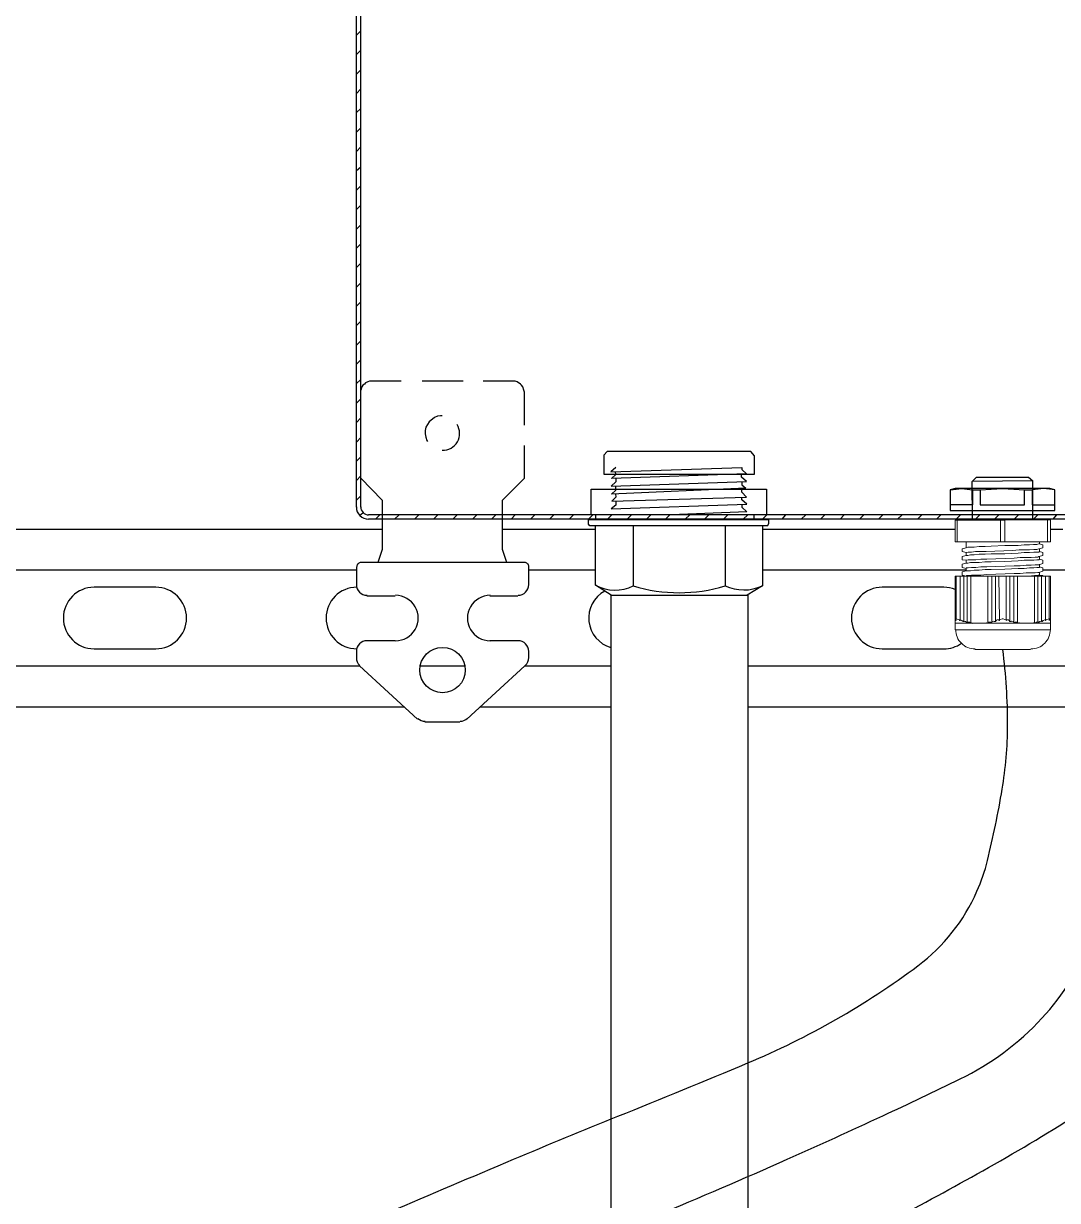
# Model space of a CAD drawing. Header units: feet. Extents: x -159 to 1687, y 0 to 1556.
# Drawn here: x 506.951 to 507.738, y 1044.062 to 1044.958 of the extents above; entities that cross this region are included whole.
import ezdxf

# ---------------------------------------------------------------- set-up
doc = ezdxf.new("R2010")
doc.units = ezdxf.units.FT
doc.header["$MEASUREMENT"] = 0
for name, color, linetype in [('E-CABL-24V', 1, '24V'), ('E-COND-PVC', 4, 'Continuous'), ('E-DETL', 7, 'Continuous'), ('E-EQPM-CAB', 5, 'Continuous'), ('E-EQPM-HRDW', 230, 'Continuous')]:
    doc.layers.add(name, color=color, linetype=linetype)
doc.linetypes.add('24V', pattern='A,1,-0.2,["24V",Standard,S=0.1,R=0,X=-0.125,Y=-0.05],-0.2', length=1.4)

msp = doc.modelspace()

# ---------------------------------------------------------------- linework, layer by layer
at = {"layer": 'E-CABL-24V'}
for points in [[(506.79902, 1043.26501, -0.008425), (506.8005, 1043.37326, -0.012905), (506.80448, 1043.44384, -0.005131), (506.81636, 1043.57218, -0.008794), (506.82538, 1043.64685, -0.08042), (506.86777, 1043.78473, -0.091021), (506.94405, 1043.88711, -0.037991), (507.03433, 1043.95907, -0.046127), (507.11762, 1044.0051, -0.001611), (507.22903, 1044.05345, -0.001899), (507.32382, 1044.09379, -0.003869), (507.40307, 1044.12645, 0.003101), (507.50199, 1044.16704, 0.061837), (507.63164, 1044.24111, 0.129403), (507.67656, 1044.29771, 0.042865), (507.68454, 1044.32119, 0.019171), (507.69574, 1044.3754, 0.040376), (507.69987, 1044.42399, 0.034001), (507.69617, 1044.48176)], [(507.00731, 1043.26501, -0.008425), (507.00879, 1043.37326, -0.012905), (507.01277, 1043.44384, -0.005131), (507.02465, 1043.57218, -0.008794), (507.03367, 1043.64685, -0.08042), (507.07606, 1043.78473, -0.091021), (507.15234, 1043.88711, -0.037991), (507.24159, 1043.95825, -0.044979), (507.32591, 1044.0051, -0.00568), (507.43207, 1044.05072, 0.006026), (507.53211, 1044.09379, 0.003997), (507.60481, 1044.12684, 0.004883), (507.66381, 1044.15493, 0.09224), (507.72605, 1044.20109, 0.099759), (507.76355, 1044.26226, 0.036739), (507.77089, 1044.28804, 0.015341), (507.78196, 1044.35119, 0.042794), (507.78529, 1044.40941, 0.034313), (507.77826, 1044.48176)], [(507.21561, 1043.26501, -0.008425), (507.21708, 1043.37326, -0.012905), (507.22106, 1043.44384, -0.005131), (507.23295, 1043.57218, -0.008794), (507.24196, 1043.64685, -0.08042), (507.28752, 1043.79501, -0.106519), (507.36063, 1043.88711, -0.022628), (507.44363, 1043.94919, -0.022035), (507.5342, 1044.0051, -0.005292), (507.61593, 1044.04957, 0.00623), (507.68529, 1044.08748, 0.01323), (507.75678, 1044.13025, 0.025791), (507.79165, 1044.15499, 0.112524), (507.81781, 1044.18747, 0.062825), (507.84169, 1044.25757, 0.015594), (507.84874, 1044.29821, 0.008143), (507.85852, 1044.37658, 0.023153), (507.86103, 1044.41722, 0.014604), (507.86014, 1044.48176)]]:
    msp.add_lwpolyline(points, format="xyb", dxfattribs=at)
at = {"layer": 'E-COND-PVC', "color": 111}
for points in [[(507.39783, 1044.52332), (507.39783, 1042.84676)], [(507.50199, 1044.52332), (507.50199, 1042.84676)]]:
    msp.add_lwpolyline(points, dxfattribs=at)
at = {"layer": 'E-DETL', "ltscale": 0.05}
for points in [[(507.39237, 1044.61517), (507.50719, 1044.61517), (507.50719, 1044.62915), (507.50444, 1044.63238), (507.39499, 1044.63238), (507.39251, 1044.62959), (507.39237, 1044.61517)], [(507.40164, 1044.62043), (507.39791, 1044.61711), (507.49748, 1044.62027), (507.49753, 1044.61868), (507.50114, 1044.6156), (507.39823, 1044.61192), (507.4015, 1044.61502), (507.40143, 1044.61723)], [(507.40161, 1044.61204), (507.40166, 1044.60951), (507.39802, 1044.60599), (507.50101, 1044.6096), (507.49735, 1044.61306), (507.49726, 1044.61546)], [(507.49747, 1044.60948), (507.49753, 1044.60704), (507.5006, 1044.60451), (507.39824, 1044.60011), (507.4017, 1044.60302), (507.40159, 1044.60612)], [(507.38275, 1044.58432), (507.38275, 1044.60383), (507.51627, 1044.60383), (507.51627, 1044.58426), (507.38275, 1044.58432)], [(507.40148, 1044.60025), (507.40149, 1044.59763), (507.39846, 1044.59477), (507.50121, 1044.59778), (507.49752, 1044.60153), (507.49752, 1044.60438)], [(507.40151, 1044.59486), (507.40151, 1044.59173), (507.39802, 1044.58875), (507.5013, 1044.59243), (507.49755, 1044.59578), (507.4975, 1044.59767)], [(507.49744, 1044.59229), (507.49744, 1044.5901), (507.50125, 1044.58647), (507.44365, 1044.5843)], [(507.38188, 1044.57599), (507.38088, 1044.5772), (507.38088, 1044.58069)], [(507.38088, 1044.58069), (507.51813, 1044.58069)], [(507.38617, 1044.58433), (507.38617, 1044.58069)], [(507.50659, 1044.58427), (507.50659, 1044.58071)], [(507.51698, 1044.57599), (507.51813, 1044.57762), (507.51813, 1044.58071)], [(507.51698, 1044.57599), (507.38188, 1044.57599)], [(507.39814, 1044.52312), (507.38612, 1044.53074), (507.38612, 1044.57599)], [(507.41492, 1044.57599), (507.41492, 1044.53027)], [(507.48475, 1044.57599), (507.48475, 1044.5303)], [(507.51326, 1044.57599), (507.51326, 1044.53025)], [(507.51326, 1044.53025), (507.50168, 1044.52312)]]:
    msp.add_lwpolyline(points, dxfattribs=at)
at = {"layer": 'E-DETL'}
msp.add_lwpolyline([(507.39814, 1044.52312), (507.50168, 1044.52312)], dxfattribs=at)
at = {"layer": 'E-DETL', "ltscale": 0.05}
for centre, radius, start, end in [((507.40098, 1044.55876), 0.03172, 242.06236, 296.07428), ((507.44979, 1044.6422), 0.11723, 252.69733, 287.34959), ((507.49906, 1044.56097), 0.03385, 244.98484, 294.80343)]:
    msp.add_arc(centre, radius, start, end, dxfattribs=at)
at = {"layer": 'E-EQPM-CAB', "lineweight": 25}
msp.add_line((507.33199, 1044.54801), (507.2074, 1044.54801), dxfattribs=at)
at = {"layer": 'E-EQPM-CAB', "lineweight": 0}
msp.add_line((507.65992, 1044.5376), (507.73242, 1044.5376), dxfattribs=at)
at = {"layer": 'E-EQPM-CAB', "lineweight": 25}
for points in [[(507.20406, 1044.5901), (507.20406, 1046.54061), (507.21323, 1046.54977), (508.83539, 1046.54977)], [(507.2074, 1044.5901), (507.2074, 1046.54061)], [(507.20406, 1044.94928), (507.2074, 1044.95262)], [(507.20406, 1044.9347), (507.2074, 1044.93803)], [(507.20406, 1044.9197), (507.2074, 1044.92303)], [(507.20406, 1044.90511), (507.2074, 1044.90845)], [(507.20406, 1044.89053), (507.2074, 1044.89345)], [(507.20406, 1044.87553), (507.2074, 1044.87886)], [(507.20406, 1044.86094), (507.2074, 1044.86428)], [(507.20406, 1044.84636), (507.2074, 1044.84928)], [(507.20406, 1044.83136), (507.2074, 1044.83469)], [(507.20406, 1044.81678), (507.2074, 1044.82011)], [(507.20406, 1044.80177), (507.2074, 1044.80511)], [(507.20406, 1044.78719), (507.2074, 1044.79052)], [(507.20406, 1044.77261), (507.2074, 1044.77594)], [(507.20406, 1044.75761), (507.2074, 1044.76094)], [(507.20406, 1044.74302), (507.2074, 1044.74636)], [(507.20406, 1044.72844), (507.2074, 1044.73177)], [(507.20406, 1044.71344), (507.2074, 1044.71677)], [(507.20406, 1044.69885), (507.2074, 1044.70219)], [(507.20406, 1044.68427), (507.2074, 1044.68719)], [(507.23823, 1044.68594), (507.21407, 1044.68594), (507.21282, 1044.68552), (507.21115, 1044.68469), (507.21032, 1044.68385), (507.20907, 1044.68302), (507.20823, 1044.68177), (507.2074, 1044.67927)], [(507.28532, 1044.68594), (507.25407, 1044.68594)], [(507.33199, 1044.6526), (507.33199, 1044.6776), (507.33157, 1044.67927), (507.33074, 1044.68177), (507.3299, 1044.68302), (507.32907, 1044.68385), (507.32657, 1044.68552), (507.3249, 1044.68594), (507.30074, 1044.68594)], [(507.20406, 1044.66927), (507.2074, 1044.6726)], [(507.20406, 1044.65468), (507.2074, 1044.65802)], [(507.26948, 1044.65968), (507.26823, 1044.65968), (507.26573, 1044.65927), (507.26365, 1044.65843), (507.25948, 1044.6551), (507.25698, 1044.65093), (507.25657, 1044.64843), (507.25657, 1044.64593), (507.25698, 1044.64343), (507.25782, 1044.64093), (507.25823, 1044.6401)], [(507.20406, 1044.63968), (507.2074, 1044.64302)], [(507.31532, 1044.59552), (507.33199, 1044.61218), (507.33199, 1044.63718)], [(507.20406, 1044.6251), (507.2074, 1044.62843)], [(507.20406, 1044.61052), (507.2074, 1044.61385)], [(507.2074, 1044.61218), (507.22365, 1044.59552)], [(507.67325, 1044.58093), (507.67284, 1044.60968)], [(507.71909, 1044.58093), (507.71909, 1044.6101)], [(507.20406, 1044.59552), (507.2074, 1044.59885)], [(507.73201, 1044.60427), (507.65992, 1044.60427), (507.65617, 1044.60343), (507.65617, 1044.5876), (507.73576, 1044.5876), (507.73576, 1044.60343), (507.73201, 1044.60427)], [(507.65617, 1044.60343), (507.66075, 1044.60385), (507.66492, 1044.60427), (507.67325, 1044.60343), (507.67909, 1044.60343), (507.67909, 1044.59177), (507.71284, 1044.59177), (507.71284, 1044.60343), (507.71867, 1044.60343), (507.71867, 1044.59177), (507.73576, 1044.59177)], [(507.67325, 1044.60343), (507.67325, 1044.59177), (507.65617, 1044.59177)], [(507.67909, 1044.60343), (507.68742, 1044.60385), (507.69617, 1044.60427), (507.71284, 1044.60343)], [(507.73576, 1044.60343), (507.72742, 1044.60427), (507.72326, 1044.60385), (507.71867, 1044.60343)], [(507.22365, 1044.59552), (507.22365, 1044.55801), (507.22032, 1044.54801)], [(507.31865, 1044.54801), (507.31532, 1044.55801), (507.31532, 1044.59552)], [(507.20657, 1044.58385), (507.20907, 1044.58593)], [(508.83539, 1044.58426), (507.21323, 1044.58426)], [(508.83539, 1044.58093), (507.21323, 1044.58093)], [(507.21865, 1044.58093), (507.22198, 1044.58426)], [(507.23323, 1044.58093), (507.23657, 1044.58426)], [(507.24823, 1044.58093), (507.25157, 1044.58426)], [(507.26282, 1044.58093), (507.26615, 1044.58426)], [(507.2774, 1044.58093), (507.28074, 1044.58426)], [(507.2924, 1044.58093), (507.29574, 1044.58426)], [(507.30699, 1044.58093), (507.31032, 1044.58426)], [(507.32199, 1044.58093), (507.3249, 1044.58426)], [(507.33657, 1044.58093), (507.3399, 1044.58426)], [(507.35116, 1044.58093), (507.35449, 1044.58426)], [(507.36616, 1044.58093), (507.36949, 1044.58426)], [(507.38074, 1044.58093), (507.38407, 1044.58426)], [(507.39532, 1044.58093), (507.39866, 1044.58426)], [(507.41032, 1044.58093), (507.41366, 1044.58426)], [(507.42491, 1044.58093), (507.42824, 1044.58426)], [(507.43949, 1044.58093), (507.44283, 1044.58426)], [(507.45449, 1044.58093), (507.45783, 1044.58426)], [(507.46908, 1044.58093), (507.47241, 1044.58426)], [(507.48366, 1044.58093), (507.48699, 1044.58426)], [(507.49866, 1044.58093), (507.502, 1044.58426)], [(507.51325, 1044.58093), (507.51658, 1044.58426)], [(507.52825, 1044.58093), (507.53116, 1044.58426)], [(507.54283, 1044.58093), (507.54616, 1044.58426)], [(507.55741, 1044.58093), (507.56075, 1044.58426)], [(507.57242, 1044.58093), (507.57533, 1044.58426)], [(507.587, 1044.58093), (507.59033, 1044.58426)], [(507.60158, 1044.58093), (507.60492, 1044.58426)], [(507.61617, 1044.58093), (507.6195, 1044.58426)], [(507.63117, 1044.58093), (507.6345, 1044.58426)], [(507.64575, 1044.58093), (507.64909, 1044.58426)], [(507.66075, 1044.58093), (507.66409, 1044.58426)], [(507.67534, 1044.58093), (507.67867, 1044.58426)], [(507.68992, 1044.58093), (507.69325, 1044.58426)], [(507.70492, 1044.58093), (507.70826, 1044.58426)], [(507.71951, 1044.58093), (507.72284, 1044.58426)], [(507.73451, 1044.58093), (507.73742, 1044.58426)], [(507.20406, 1044.54468), (507.20406, 1044.53093)], [(507.33532, 1044.53093), (507.33532, 1044.54468)], [(507.21198, 1044.5226), (507.23365, 1044.5226)], [(507.30574, 1044.5226), (507.32699, 1044.5226)], [(507.23365, 1044.48843), (507.21198, 1044.48843)], [(507.32699, 1044.48843), (507.30574, 1044.48843)], [(507.20406, 1044.48009), (507.20406, 1044.47551)], [(507.33532, 1044.47551), (507.33532, 1044.48009)], [(507.20657, 1044.46926), (507.25073, 1044.42884)], [(507.28824, 1044.42884), (507.3324, 1044.46926)], [(507.25615, 1044.42676), (507.28282, 1044.42676)]]:
    msp.add_lwpolyline(points, dxfattribs=at)
msp.add_lwpolyline([(507.71909, 1044.6101), (507.67284, 1044.60968), (507.67617, 1044.61302), (507.71576, 1044.61302)], close=True, dxfattribs=at)
at = {"layer": 'E-EQPM-CAB', "lineweight": 0}
for points in [[(507.49241, 1044.58093), (507.40741, 1044.58093)], [(507.69784, 1044.5801), (507.65992, 1044.5801), (507.65992, 1044.56385), (507.73242, 1044.56385)], [(507.73034, 1044.58093), (507.66159, 1044.58093)], [(507.66159, 1044.5801), (507.66159, 1044.56385)], [(507.6945, 1044.56385), (507.6945, 1044.5801)], [(507.69784, 1044.5801), (507.73034, 1044.58051), (507.73034, 1044.56385)], [(507.69784, 1044.5801), (507.69784, 1044.56385)], [(507.73034, 1044.58051), (507.73242, 1044.58051), (507.73242, 1044.56385)], [(507.66825, 1044.56385), (507.66825, 1044.55926), (507.66534, 1044.55843), (507.66534, 1044.55635), (507.66825, 1044.55551), (507.66825, 1044.55343), (507.6695, 1044.55343), (507.67159, 1044.55385), (507.6745, 1044.55385), (507.67825, 1044.55426), (507.68284, 1044.55426), (507.68742, 1044.55468), (507.69784, 1044.55468), (507.70784, 1044.5551), (507.71242, 1044.55551), (507.71659, 1044.55551), (507.71992, 1044.55593), (507.72367, 1044.55593), (507.72409, 1044.55635)], [(507.66825, 1044.55926), (507.6695, 1044.55968), (507.6745, 1044.55968), (507.67825, 1044.5601), (507.68284, 1044.5601), (507.68742, 1044.56051), (507.69784, 1044.56093), (507.70784, 1044.56093), (507.71242, 1044.56135), (507.71659, 1044.56135), (507.71951, 1044.56176), (507.72201, 1044.56176), (507.72367, 1044.56218), (507.72409, 1044.56218), (507.72409, 1044.56385)], [(507.66825, 1044.55551), (507.66867, 1044.55551), (507.66992, 1044.55593), (507.67242, 1044.55593), (507.67534, 1044.55635), (507.68367, 1044.55635), (507.70367, 1044.55718), (507.70867, 1044.5576), (507.71659, 1044.5576), (507.71992, 1044.55801), (507.72201, 1044.55801), (507.72367, 1044.55843), (507.72659, 1044.55926), (507.72659, 1044.56135), (507.72576, 1044.56176), (507.72409, 1044.56218)], [(507.66825, 1044.55343), (507.66534, 1044.5526), (507.66534, 1044.5501), (507.66825, 1044.54968), (507.66825, 1044.5476), (507.6695, 1044.5476), (507.67159, 1044.54801), (507.67825, 1044.54801), (507.68242, 1044.54843), (507.68742, 1044.54843), (507.69784, 1044.54885), (507.70784, 1044.54926), (507.71242, 1044.54968), (507.71992, 1044.54968), (507.72201, 1044.5501), (507.72367, 1044.5501), (507.72409, 1044.55051)], [(507.66825, 1044.54968), (507.66867, 1044.54968), (507.66992, 1044.5501), (507.67575, 1044.5501), (507.6795, 1044.55051), (507.68409, 1044.55051), (507.70492, 1044.55135), (507.70951, 1044.55176), (507.71784, 1044.55176), (507.72076, 1044.55218), (507.72284, 1044.55218), (507.72367, 1044.5526), (507.72659, 1044.55343), (507.72659, 1044.55551), (507.72409, 1044.55635), (507.72409, 1044.55843)], [(507.66825, 1044.5476), (507.66534, 1044.54676), (507.66534, 1044.54426), (507.66825, 1044.54343)], [(507.72409, 1044.54468), (507.72659, 1044.54385), (507.72659, 1044.54135), (507.72367, 1044.54051), (507.72284, 1044.54051), (507.72076, 1044.5401), (507.71409, 1044.5401), (507.70951, 1044.53968), (507.70492, 1044.53968), (507.68409, 1044.53885), (507.6795, 1044.53843), (507.67242, 1044.53843), (507.67034, 1044.53801), (507.66867, 1044.53801), (507.66825, 1044.5376), (507.66534, 1044.53843), (507.66534, 1044.54093), (507.66825, 1044.54176), (507.67159, 1044.54176), (507.6745, 1044.54218), (507.67825, 1044.54218), (507.68284, 1044.5426), (507.68742, 1044.5426), (507.69784, 1044.54301), (507.70784, 1044.54343), (507.71242, 1044.54343), (507.71659, 1044.54385), (507.71992, 1044.54385), (507.72201, 1044.54426), (507.72409, 1044.54426), (507.72409, 1044.54676)], [(507.66825, 1044.54135), (507.66825, 1044.54385), (507.66992, 1044.54385), (507.67242, 1044.54426), (507.67575, 1044.54426), (507.6795, 1044.54468), (507.68409, 1044.54468), (507.70492, 1044.54551), (507.70951, 1044.54551), (507.71409, 1044.54593), (507.71784, 1044.54593), (507.72076, 1044.54635), (507.72367, 1044.54635), (507.72659, 1044.54718), (507.72659, 1044.54968), (507.72409, 1044.55051), (507.72409, 1044.5526)], [(507.65992, 1044.5376), (507.65992, 1044.49676), (507.73242, 1044.49676)], [(507.66075, 1044.50509), (507.66075, 1044.5376)], [(507.66409, 1044.50426), (507.66492, 1044.50384), (507.66617, 1044.50301), (507.66659, 1044.50301), (507.66659, 1044.5376)], [(507.667, 1044.50301), (507.66784, 1044.50301), (507.66909, 1044.50218), (507.66909, 1044.5376)], [(507.69325, 1044.5376), (507.69367, 1044.50384)], [(507.69867, 1044.50384), (507.69867, 1044.5376)], [(507.70159, 1044.5376), (507.70159, 1044.50301)], [(507.70451, 1044.5376), (507.70451, 1044.50218)], [(507.70742, 1044.5376), (507.70742, 1044.50176)], [(507.71576, 1044.5376), (507.72034, 1044.53801), (507.72201, 1044.53801), (507.72326, 1044.53843), (507.72409, 1044.53843)], [(507.72034, 1044.5376), (507.72034, 1044.50176)], [(507.72284, 1044.5376), (507.72284, 1044.50218), (507.72326, 1044.50218), (507.72451, 1044.50301), (507.72534, 1044.50343)], [(507.72659, 1044.5376), (507.72659, 1044.53801), (507.72409, 1044.53843), (507.72409, 1044.54051)], [(507.72576, 1044.5376), (507.72576, 1044.50301), (507.72617, 1044.50301), (507.72701, 1044.50384), (507.72826, 1044.50426)], [(507.72867, 1044.5376), (507.72867, 1044.50384), (507.72909, 1044.50384), (507.72909, 1044.50426), (507.73159, 1044.50509), (507.73201, 1044.50509), (507.73242, 1044.50468), (507.73159, 1044.50426), (507.73159, 1044.50384)], [(507.73159, 1044.50509), (507.73159, 1044.5376)], [(507.73242, 1044.49676), (507.73242, 1044.5376)], [(507.73242, 1044.50176), (507.65992, 1044.50176)], [(507.67242, 1044.50218), (507.67825, 1044.50176), (507.68367, 1044.50218)], [(507.68742, 1044.50218), (507.68784, 1044.50218), (507.68825, 1044.50301), (507.6895, 1044.50343)], [(507.69034, 1044.50301), (507.69075, 1044.50301), (507.69117, 1044.50384), (507.692, 1044.50426)], [(507.69325, 1044.50384), (507.69367, 1044.50384), (507.69367, 1044.50426), (507.6945, 1044.50468), (507.69575, 1044.50509), (507.69659, 1044.50509), (507.69784, 1044.50468), (507.69867, 1044.50426)], [(507.69867, 1044.50384), (507.69909, 1044.50384)], [(507.70284, 1044.50343), (507.70409, 1044.50301), (507.70451, 1044.50218), (507.70492, 1044.50218)], [(507.70867, 1044.50218), (507.71409, 1044.50176), (507.71992, 1044.50218)], [(507.67492, 1044.48176), (507.71742, 1044.48176)]]:
    msp.add_lwpolyline(points, dxfattribs=at)
for points in [[(507.66367, 1044.5376), (507.66367, 1044.50384), (507.66325, 1044.50384), (507.66325, 1044.50426), (507.66075, 1044.50509), (507.66034, 1044.50509), (507.65992, 1044.50468), (507.66075, 1044.50426), (507.66075, 1044.50384, -0.006786), (507.66008, 1044.50416)], [(507.66974, 1044.5027, 0.006519), (507.67084, 1044.50246, 0.001558), (507.672, 1044.50176), (507.672, 1044.5376)], [(507.68391, 1044.5021, 0.00379), (507.68492, 1044.50176), (507.68492, 1044.5376)], [(507.68665, 1044.50263, 0.004195), (507.68784, 1044.50218), (507.68784, 1044.5376)], [(507.68969, 1044.50321, 0.004458), (507.69075, 1044.50301), (507.69075, 1044.5376)], [(507.70034, 1044.50426), (507.70117, 1044.50384), (507.70159, 1044.50301), (507.702, 1044.50301, 0.004458), (507.70319, 1044.50324)]]:
    msp.add_lwpolyline(points, format="xyb", dxfattribs=at)
at = {"layer": 'E-EQPM-CAB', "lineweight": 25}
msp.add_circle((507.26969, 1044.46613), 0.01729, dxfattribs=at)
for centre, radius, start, end in [((507.26993, 1044.6462), 0.01278, 268.00627, 32.24175), ((507.21344, 1044.59031), 0.00938, 180.00006, 269.99994), ((507.21344, 1044.59031), 0.00604, 179.99974, 270.00026), ((507.20761, 1044.54489), 0.00313, 89.99996, 180.00004), ((507.3322, 1044.54489), 0.00313, 359.99996, 90.00004), ((507.21219, 1044.53114), 0.00813, 180.00001, 269.99999), ((507.3272, 1044.53114), 0.00813, 270.00001, 359.99999), ((507.23386, 1044.50572), 0.01729, 269.99999, 90.00001), ((507.30594, 1044.50572), 0.01729, 89.99999, 270.00001), ((507.21219, 1044.4803), 0.00813, 90.00001, 179.99999), ((507.3272, 1044.4803), 0.00813, 0.00001, 89.99999), ((507.21219, 1044.47572), 0.00813, 179.99998, 227.50493), ((507.3272, 1044.47572), 0.00813, 312.49507, 0.00002), ((507.25636, 1044.4353), 0.00813, 227.50488, 269.99999), ((507.28303, 1044.4353), 0.00813, 270.00001, 312.49512)]:
    msp.add_arc(centre, radius, start, end, dxfattribs=at)
at = {"layer": 'E-EQPM-CAB', "lineweight": 0}
for centre, radius, start, end in [((507.40762, 1044.58031), 0.000625, 89.99986, 180.00014), ((507.49262, 1044.58031), 0.000625, 359.99986, 90.00014), ((507.66179, 1044.58031), 0.000625, 90.05486, 180.05514), ((507.73055, 1044.58072), 0.000625, 0.05486, 90.05514), ((507.65929, 1044.51322), 0.01021, 296.72461, 299.19039), ((507.65971, 1044.51364), 0.01271, 303.28916, 305.40875), ((507.65888, 1044.5153), 0.01645, 309.18797, 310.94127), ((507.65681, 1044.51779), 0.02269, 314.30714, 315.70921), ((507.58773, 1044.56232), 0.11425, 328.23877, 328.61273), ((507.67763, 1044.54656), 0.0448, 280.38216, 281.87616), ((507.70387, 1044.56568), 0.06225, 259.17362, 260.23272), ((507.68847, 1044.56568), 0.06225, 279.87729, 280.93639), ((507.68597, 1044.56988), 0.0702, 285.82554, 286.78699), ((507.71513, 1044.54656), 0.0448, 258.23385, 259.72785), ((507.80461, 1044.56232), 0.11425, 211.49728, 211.87124), ((507.68265, 1044.57609), 0.07849, 288.74236, 289.61085), ((507.73595, 1044.5182), 0.02269, 224.40079, 225.80287), ((507.61927, 1044.68285), 0.20734, 299.29502, 299.652), ((507.71346, 1044.54656), 0.0448, 280.38216, 281.87616), ((507.73388, 1044.5153), 0.01645, 229.16873, 230.92204), ((507.73305, 1044.51406), 0.01271, 234.70126, 236.82085), ((507.73347, 1044.51322), 0.01021, 240.91962, 243.3854), ((507.72472, 1044.53113), 0.02812, 285.01253, 286.56772), ((507.67513, 1044.49697), 0.01479, 180.055, 270.05501), ((507.71763, 1044.49697), 0.01479, 270.055, 0.05501)]:
    msp.add_arc(centre, radius, start, end, dxfattribs=at)
at = {"layer": 'E-EQPM-HRDW'}
for points in [[(506.1374, 1044.57343), (507.22365, 1044.57343)], [(507.31532, 1044.57343), (507.38612, 1044.57343)], [(507.51326, 1044.57343), (507.65992, 1044.57343)], [(507.73242, 1044.57343), (507.74201, 1044.57343)], [(507.20406, 1044.54218), (506.70393, 1044.54218)], [(507.38612, 1044.54218), (507.33532, 1044.54218)], [(507.66825, 1044.54218), (507.51326, 1044.54218)], [(507.75034, 1044.54218), (507.72659, 1044.54218)], [(506.70393, 1044.46926), (507.20656, 1044.46926)], [(507.25269, 1044.46926), (507.2867, 1044.46926)], [(507.33241, 1044.46926), (507.39783, 1044.46926)], [(507.50199, 1044.46926), (508.54621, 1044.46926)], [(507.24071, 1044.43801), (506.1374, 1044.43801)], [(507.39783, 1044.43801), (507.29826, 1044.43801)], [(508.54621, 1044.43801), (507.50199, 1044.43801)]]:
    msp.add_lwpolyline(points, dxfattribs=at)
msp.add_lwpolyline([(507.00443, 1044.4823), (507.05134, 1044.4823, 1), (507.05134, 1044.52914), (507.00443, 1044.52914, 1)], format="xyb", close=True, dxfattribs=at)
for points in [[(507.20443, 1044.52914, 1), (507.20443, 1044.4823)], [(507.39319, 1044.52626, 0.667785), (507.39783, 1044.48325)], [(507.65992, 1044.52751, 0.094007), (507.65134, 1044.52914), (507.60443, 1044.52914, 1), (507.60443, 1044.4823), (507.65134, 1044.4823, 0.152855), (507.6647, 1044.48648)]]:
    msp.add_lwpolyline(points, format="xyb", dxfattribs=at)

doc.saveas('drawing.dxf')
